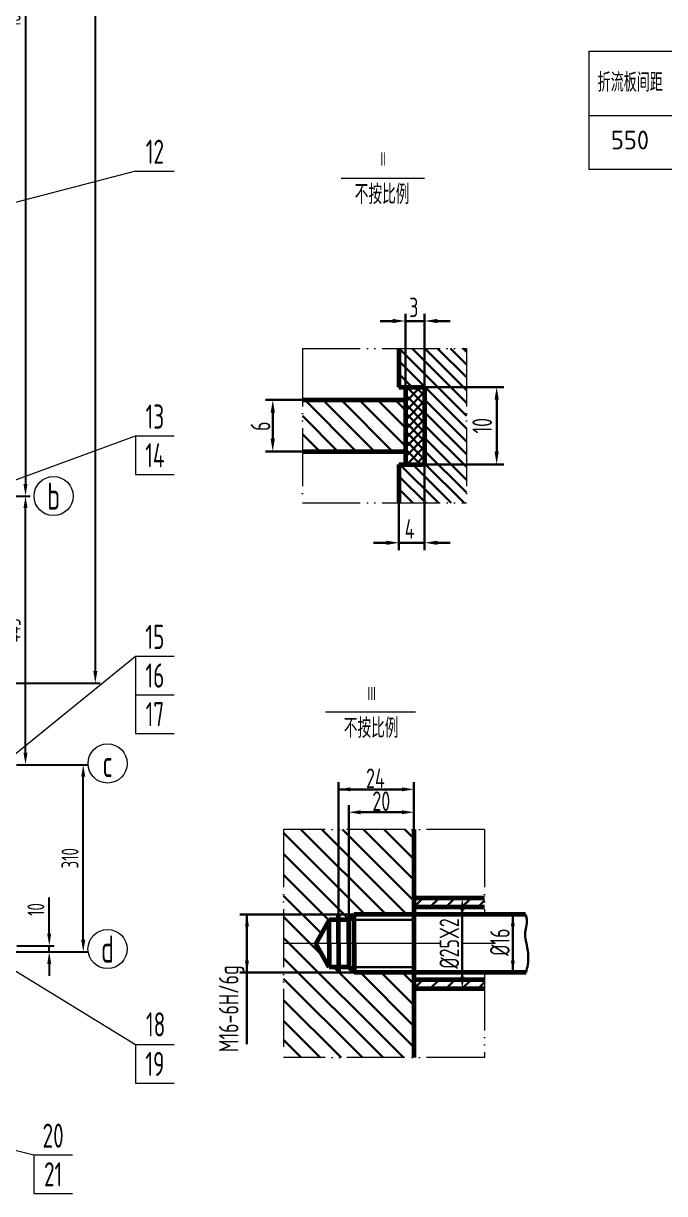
# Model space of a CAD drawing. Header units: millimetres. Extents: x -1140 to 3612, y -5124 to 1604.
# Drawn here: x 962 to 2024, y -3587 to -1648 of the extents above; entities that cross this region are included whole.
import ezdxf
from ezdxf.enums import TextEntityAlignment as Align

# ---------------------------------------------------------------- set-up
doc = ezdxf.new("R2010")
doc.units = ezdxf.units.MM
doc.header["$LTSCALE"] = 4
for name, pattern in [('ACAD_ISO04W100', [30, 24, -3, 0, -3]), ('ACAD_ISO05W100', [33, 24, -3, 0, -3, 0, -3]), ('ACAD_ISO10W100', [18.7, 12, -3, 0.7, -3])]:
    doc.linetypes.add(name, pattern=pattern)
for name, color, linetype, lineweight in [('A 粗实线', 1, 'Continuous', 60), ('B 细实线', 7, 'Continuous', 30), ('中心线', 1, 'ACAD_ISO04W100', 18), ('双点划线', 5, 'ACAD_ISO05W100', 18), ('标注', 7, 'Continuous', 18), ('细实线', 7, 'Continuous', 18)]:
    doc.layers.add(name, color=color, linetype=linetype, lineweight=lineweight)
doc.layers.add('X', color=3, linetype='Continuous')
doc.styles.add('HGCAD', font='gbenor.shx', dxfattribs={"width": 0.75, "bigfont": 'gbcbig.shx'})
doc.styles.add('HZ', font='Tssdeng.shx', dxfattribs={"bigfont": 'hztxt.shx'})
doc.styles.add('HZTXT', font='Tssdeng.shx', dxfattribs={"bigfont": 'hztxt.shx'})
doc.dimstyles.new('HGCAD$0', dxfattribs={"dimscale": 8, "dimtxt": 3.5, "dimasz": 2.5, "dimexe": 1, "dimexo": 1, "dimgap": 1, "dimtad": 1, "dimdec": 1, "dimdsep": 46, "dimtxsty": 'HGCAD', "dimcen": 0, "dimadec": 1, "dimazin": 0, "dimtfac": 1, "dimtdec": 1, "dimtmove": 0, "dimatfit": 1, "dimfxl": 0, "dimarcsym": 0})

# ---------------------------------------------------------------- blocks, each defined once
blk = doc.blocks.new('*D47')
at = {"layer": 'Defpoints', "color": 0, "ltscale": 8}
for p in [(974.5, 8.7), (716.3, -2741.3), (1080.8, -2741.3)]:
    blk.add_point(p, dxfattribs=at)
at = {"layer": '标注', "color": 0, "lineweight": -2, "ltscale": 8}
for p, q in [((982.5, 8.7), (1088.8, 8.7)), ((1080.8, -11.3), (1080.8, -2721.3)), ((724.3, -2741.3), (1088.8, -2741.3))]:
    blk.add_line(p, q, dxfattribs=at)
at = {"layer": '标注', "color": 0, "ltscale": 8}
for points in [[(1077.5, -11.3), (1084.1, -11.3), (1080.8, 8.7)], [(1077.5, -2721.3), (1084.1, -2721.3), (1080.8, -2741.3)]]:
    blk.add_solid(points, dxfattribs=at)
at = {"layer": '标注', "color": 0, "ltscale": 8, "insert": (1058.8, -1366.3), "char_height": 28, "attachment_point": 5, "rotation": 90, "style": 'HGCAD'}
blk.add_mtext('550*5=2750', dxfattribs=at)
blk = doc.blocks.new('*D54')
at = {"layer": 'Defpoints', "color": 0, "ltscale": 8}
for p in [(942.8, -3176.3), (1004.4, -3176.3), (782.8, -3186.3)]:
    blk.add_point(p, dxfattribs=at)
at = {"layer": '标注', "color": 0, "lineweight": -2, "ltscale": 8}
for p, q in [((1004.4, -3156.3), (1004.4, -3096.1)), ((950.8, -3176.3), (1012.4, -3176.3)), ((1004.4, -3186.3), (1004.4, -3176.3)), ((790.8, -3186.3), (1012.4, -3186.3)), ((1004.4, -3206.3), (1004.4, -3226.3))]:
    blk.add_line(p, q, dxfattribs=at)
at = {"layer": '标注', "color": 0, "ltscale": 8}
for points in [[(1001.1, -3156.3), (1007.7, -3156.3), (1004.4, -3176.3)], [(1001.1, -3206.3), (1007.7, -3206.3), (1004.4, -3186.3)]]:
    blk.add_solid(points, dxfattribs=at)
at = {"layer": '标注', "color": 0, "ltscale": 8, "insert": (982.4, -3116.2), "char_height": 28, "attachment_point": 5, "rotation": 90, "style": 'HGCAD'}
blk.add_mtext('10', dxfattribs=at)
blk = doc.blocks.new('*D55')
at = {"layer": 'Defpoints', "color": 0, "ltscale": 8}
for p in [(942.1, -2876.3), (1060.8, -2876.3), (916.2, -3186.3)]:
    blk.add_point(p, dxfattribs=at)
at = {"layer": '标注', "color": 0, "lineweight": -2, "ltscale": 8}
for p, q in [((950.1, -2876.3), (1068.8, -2876.3)), ((1060.8, -3166.3), (1060.8, -2896.3)), ((924.2, -3186.3), (1068.8, -3186.3))]:
    blk.add_line(p, q, dxfattribs=at)
at = {"layer": '标注', "color": 0, "ltscale": 8}
for points in [[(1057.4, -2896.3), (1064.1, -2896.3), (1060.8, -2876.3)], [(1057.4, -3166.3), (1064.1, -3166.3), (1060.8, -3186.3)]]:
    blk.add_solid(points, dxfattribs=at)
at = {"layer": '标注', "color": 0, "ltscale": 8, "insert": (1038.8, -3031.3), "char_height": 28, "attachment_point": 5, "rotation": 90, "style": 'HGCAD'}
blk.add_mtext('310', dxfattribs=at)
blk = doc.blocks.new('*D56')
at = {"layer": 'Defpoints', "color": 0, "ltscale": 8}
for p in [(915.9, -2431.3), (965.1, -2431.3), (942.1, -2876.3)]:
    blk.add_point(p, dxfattribs=at)
at = {"layer": '标注', "color": 0, "lineweight": -2, "ltscale": 8}
for p, q in [((923.9, -2431.3), (973.1, -2431.3)), ((965.1, -2856.3), (965.1, -2451.3)), ((950.1, -2876.3), (973.1, -2876.3))]:
    blk.add_line(p, q, dxfattribs=at)
at = {"layer": '标注', "color": 0, "ltscale": 8}
for points in [[(961.7, -2451.3), (968.4, -2451.3), (965.1, -2431.3)], [(961.7, -2856.3), (968.4, -2856.3), (965.1, -2876.3)]]:
    blk.add_solid(points, dxfattribs=at)
at = {"layer": '标注', "color": 0, "ltscale": 8, "insert": (943.1, -2653.8), "char_height": 28, "attachment_point": 5, "rotation": 90, "style": 'HGCAD'}
blk.add_mtext('445', dxfattribs=at)
blk = doc.blocks.new('*D57')
at = {"layer": 'Defpoints', "color": 0, "ltscale": 8}
for p in [(915.9, -831.3), (915.9, -2431.3), (965.1, -2431.3)]:
    blk.add_point(p, dxfattribs=at)
at = {"layer": '标注', "color": 0, "lineweight": -2, "ltscale": 8}
for p, q in [((923.9, -831.3), (973.1, -831.3)), ((965.1, -851.3), (965.1, -2411.3)), ((923.9, -2431.3), (973.1, -2431.3))]:
    blk.add_line(p, q, dxfattribs=at)
at = {"layer": '标注', "color": 0, "ltscale": 8}
for points in [[(961.7, -851.3), (968.4, -851.3), (965.1, -831.3)], [(961.7, -2411.3), (968.4, -2411.3), (965.1, -2431.3)]]:
    blk.add_solid(points, dxfattribs=at)
at = {"layer": '标注', "color": 0, "ltscale": 8, "insert": (943.1, -1631.3), "char_height": 28, "attachment_point": 5, "rotation": 90, "style": 'HGCAD'}
blk.add_mtext('1600', dxfattribs=at)

msp = doc.modelspace()

# ---------------------------------------------------------------- hatches: boundary and pattern name
at = {"layer": 'B 细实线'}
h = msp.add_hatch(dxfattribs=at)
h.set_pattern_fill('ANSI31', color=256, scale=120, angle=90, style=0)
h.set_pattern_definition([(135, (-1140.05, -2941.272), (-10.6066, -10.6066), [])])
h.paths.add_polyline_path([(1594.57, -2186.77), (1583.91, -2186.77), (1583.91, -2250.77), (1594.57, -2250.77)])
h.paths.add_polyline_path([(1594.57, -2250.77), (1626.57, -2250.77), (1626.57, -2186.77), (1594.57, -2186.77)])
h.paths.add_polyline_path([(1626.57, -2186.77), (1626.57, -2250.77), (1695.91, -2250.77), (1695.91, -2186.77)])
h.paths.add_polyline_path([(1626.57, -2378.77), (1695.91, -2378.77), (1695.91, -2250.77), (1626.57, -2250.77)])
h.paths.add_polyline_path([(1695.91, -2378.77), (1626.57, -2378.77), (1626.57, -2442.77), (1695.91, -2442.77)])
h.paths.add_polyline_path([(1626.57, -2378.77), (1583.91, -2378.77), (1583.91, -2442.77), (1626.57, -2442.77)])

# ---------------------------------------------------------------- linework, layer by layer
at = {"layer": 'A 粗实线'}
for p, q in [((1583.91, -2186.77), (1583.91, -2250.77)), ((1583.91, -2250.77), (1626.57, -2250.77)), ((1594.57, -2250.77), (1594.57, -2378.77)), ((1626.57, -2250.77), (1626.57, -2378.77)), ((1423.91, -2272.11), (1594.57, -2272.11)), ((1423.91, -2357.44), (1594.57, -2357.44)), ((1583.91, -2378.77), (1626.57, -2378.77)), ((1583.91, -2378.77), (1583.91, -2442.77)), ((1608.72, -2983.45), (1608.72, -3361.54)), ((1608.72, -2983.45), (1608.72, -3117.51)), ((1725.86, -3097.5), (1608.72, -3097.5)), ((1725.86, -3112.5), (1608.72, -3112.5)), ((1468.52, -3133.5), (1446.01, -3172.5)), ((1468.52, -3172.5), (1468.52, -3133.5)), ((1500.72, -3133.5), (1468.52, -3133.5)), ((1483.72, -3172.5), (1483.72, -3124.5)), ((1509.72, -3124.5), (1500.72, -3133.5)), ((1500.72, -3172.5), (1500.72, -3133.5)), ((1509.72, -3172.5), (1509.72, -3124.5)), ((1793.82, -3124.5), (1509.72, -3124.5)), ((1468.52, -3211.5), (1446.01, -3172.5)), ((1468.52, -3172.5), (1468.52, -3211.5)), ((1483.72, -3172.5), (1483.72, -3220.5)), ((1500.72, -3172.5), (1500.72, -3211.5)), ((1509.72, -3172.5), (1509.72, -3220.5)), ((1500.72, -3211.5), (1468.52, -3211.5)), ((1509.72, -3220.5), (1500.72, -3211.5)), ((1794.55, -3220.5), (1509.72, -3220.5)), ((1725.86, -3232.5), (1608.72, -3232.5)), ((1725.86, -3247.5), (1608.72, -3247.5))]:
    msp.add_line(p, q, dxfattribs=at)
at = {"layer": 'B 细实线'}
for p, q in [((1594.57, -2250.77), (1594.57, -2129.32)), ((1626.57, -2250.77), (1626.57, -2129.32)), ((1573.57, -2141.32), (1552.57, -2141.32)), ((1594.57, -2141.32), (1626.57, -2141.32)), ((1647.57, -2141.32), (1668.57, -2141.32)), ((1594.57, -2275.56), (1619.35, -2250.77)), ((1626.57, -2258.64), (1594.57, -2290.65)), ((1626.57, -2295.35), (1594.57, -2263.34)), ((1597.09, -2250.77), (1626.57, -2280.27)), ((1626.57, -2265.18), (1612.17, -2250.77)), ((1626.57, -2250.77), (1757.91, -2250.77)), ((1423.91, -2272.11), (1362.86, -2272.11)), ((1513.11, -2357.44), (1427.8, -2272.11)), ((1457.97, -2272.11), (1543.28, -2357.44)), ((1573.44, -2357.44), (1488.13, -2272.11)), ((1518.3, -2272.11), (1594.57, -2348.4)), ((1594.57, -2318.23), (1548.47, -2272.11)), ((1594.57, -2288.74), (1577.94, -2272.11)), ((1594.57, -2305.73), (1626.57, -2273.72)), ((1594.57, -2278.43), (1626.57, -2310.44)), ((1745.91, -2271.77), (1745.91, -2357.77)), ((1374.86, -2293.11), (1374.86, -2336.44)), ((1423.91, -2298.38), (1482.95, -2357.44)), ((1626.57, -2288.81), (1594.57, -2320.82)), ((1626.57, -2325.53), (1594.57, -2293.52)), ((1594.57, -2335.91), (1626.57, -2303.9)), ((1594.57, -2308.61), (1626.57, -2340.62)), ((1626.57, -2318.99), (1594.57, -2350.99)), ((1626.57, -2355.7), (1594.57, -2323.69)), ((1452.78, -2357.44), (1423.91, -2328.56)), ((1594.57, -2366.08), (1626.57, -2334.07)), ((1594.57, -2338.78), (1626.57, -2370.79)), ((1452.78, -2357.44), (1362.86, -2357.44)), ((1619.47, -2378.77), (1594.57, -2353.87)), ((1626.57, -2349.16), (1596.97, -2378.77)), ((1612.05, -2378.77), (1626.57, -2364.25)), ((1626.57, -2378.77), (1757.91, -2378.77)), ((1626.57, -2378.77), (1626.57, -2520.68)), ((1583.91, -2442.77), (1583.91, -2520.68)), ((1562.91, -2508.68), (1541.91, -2508.68)), ((1626.57, -2508.68), (1583.91, -2508.68)), ((1647.57, -2508.68), (1668.57, -2508.68)), ((1483.72, -3133.5), (1483.72, -2905.19)), ((1608.72, -2983.45), (1608.72, -2905.19)), ((1588.92, -2917.19), (1483.72, -2917.19)), ((1500.72, -3133.5), (1500.72, -2943.11)), ((1608.72, -2983.45), (1608.72, -2943.11)), ((1588.92, -2955.11), (1520.52, -2955.11)), ((1421.53, -2983.45), (1562.58, -3124.5)), ((1456, -2983.45), (1597.05, -3124.5)), ((1490.48, -2983.45), (1608.72, -3101.7)), ((1524.95, -2983.45), (1602.72, -3061.22)), ((1559.42, -2983.45), (1602.72, -3026.75)), ((1593.89, -2983.45), (1602.72, -2992.28)), ((1392.84, -2989.23), (1528.11, -3124.5)), ((1602.72, -2992.28), (1608.72, -2998.28)), ((1392.84, -3023.7), (1501.68, -3132.54)), ((1602.72, -3026.75), (1608.72, -3032.75)), ((1392.84, -3058.88), (1468.13, -3134.17)), ((1602.72, -3061.22), (1608.72, -3067.22)), ((1392.84, -3093.35), (1455.52, -3156.02)), ((1602.72, -3095.7), (1608.72, -3101.7)), ((1608.81, -3112.5), (1623.81, -3097.5)), ((1635.33, -3112.5), (1650.33, -3097.5)), ((1661.84, -3112.5), (1676.84, -3097.5)), ((1688.36, -3112.5), (1703.36, -3097.5)), ((1714.87, -3112.5), (1725.86, -3101.51)), ((1688.98, -3117.3), (1688.98, -3227.7)), ((1488.72, -3124.5), (1320.13, -3124.5)), ((1332.13, -3124.5), (1332.13, -3220.5)), ((1392.84, -3128.53), (1458.57, -3194.25)), ((1509.72, -3124.5), (1488.72, -3124.5)), ((1608.72, -3133.5), (1500.72, -3133.5)), ((1772.71, -3124.5), (1772.71, -3220.5)), ((1392.84, -3163), (1591.39, -3361.54)), ((1392.84, -3196.61), (1557.77, -3361.54)), ((1475.81, -3211.5), (1608.72, -3344.41)), ((1608.72, -3211.5), (1500.72, -3211.5)), ((1509.72, -3220.5), (1320.13, -3220.5)), ((1332.13, -3219.92), (1332.13, -3239.72)), ((1392.84, -3231.08), (1523.3, -3361.54)), ((1509.72, -3220.5), (1488.72, -3220.5)), ((1519.99, -3220.5), (1608.72, -3309.23)), ((1554.46, -3220.5), (1608.72, -3274.76)), ((1589.64, -3220.5), (1608.72, -3239.58)), ((1608.81, -3247.5), (1623.81, -3232.5)), ((1635.33, -3247.5), (1650.33, -3232.5)), ((1661.84, -3247.5), (1676.84, -3232.5)), ((1688.36, -3247.5), (1703.36, -3232.5)), ((1714.87, -3247.5), (1725.86, -3236.51)), ((1332.13, -3239.72), (1332.13, -3339.47)), ((1392.84, -3266.26), (1488.12, -3361.54)), ((1392.84, -3300.73), (1453.65, -3361.54)), ((1392.84, -3332.2), (1422.18, -3361.54))]:
    msp.add_line(p, q, dxfattribs=at)
msp.add_lwpolyline([(1793.82, -3124.5, -0.0004447), (1793.86, -3124.59, -0.1071089), (1795.95, -3135.75, -0.0533233), (1794.24, -3148.45, 0.0672359), (1793.15, -3158.57, 0.0525477), (1794.73, -3170.37, -0.0330465), (1797.95, -3188.99, -0.0688287), (1797.35, -3207.77, -0.0237359), (1794.55, -3220.5)], format="xyb", dxfattribs=at)
for points in [[(1573.57, -2137.82), (1573.57, -2144.82), (1594.57, -2141.32)], [(1647.57, -2137.82), (1647.57, -2144.82), (1626.57, -2141.32)], [(1742.41, -2271.77), (1749.41, -2271.77), (1745.91, -2250.77)], [(1371.36, -2293.11), (1378.36, -2293.11), (1374.86, -2272.11)], [(1371.36, -2336.44), (1378.36, -2336.44), (1374.86, -2357.44)], [(1742.41, -2357.77), (1749.41, -2357.77), (1745.91, -2378.77)], [(1562.91, -2505.18), (1562.91, -2512.18), (1583.91, -2508.68)], [(1647.57, -2505.18), (1647.57, -2512.18), (1626.57, -2508.68)], [(1503.52, -2913.89), (1503.52, -2920.49), (1483.72, -2917.19)], [(1588.92, -2913.89), (1588.92, -2920.49), (1608.72, -2917.19)], [(1520.52, -2951.81), (1520.52, -2958.41), (1500.72, -2955.11)], [(1588.92, -2951.81), (1588.92, -2958.41), (1608.72, -2955.11)], [(1692.28, -3117.3), (1685.68, -3117.3), (1688.98, -3097.5)], [(1328.83, -3144.3), (1335.43, -3144.3), (1332.13, -3124.5)], [(1776.01, -3144.3), (1769.41, -3144.3), (1772.71, -3124.5)], [(1328.83, -3200.7), (1335.43, -3200.7), (1332.13, -3220.5)], [(1776.01, -3200.7), (1769.41, -3200.7), (1772.71, -3220.5)], [(1692.28, -3227.7), (1685.68, -3227.7), (1688.98, -3247.5)]]:
    msp.add_solid(points, dxfattribs=at)
at = {"layer": '中心线', "ltscale": 5}
for p, q in [((1653.68, -3172.5), (1392.84, -3172.5)), ((1742.14, -3172.5), (1689.39, -3172.5))]:
    msp.add_line(p, q, dxfattribs=at)
at = {"layer": '双点划线'}
for p, q in [((1423.91, -2186.77), (1423.91, -2442.77)), ((1423.91, -2186.77), (1695.91, -2186.77)), ((1695.91, -2186.77), (1695.91, -2442.77)), ((1423.91, -2442.77), (1695.91, -2442.77)), ((1392.84, -2983.45), (1392.84, -3361.54)), ((1725.86, -2983.45), (1392.84, -2983.45)), ((1725.86, -2983.45), (1725.86, -3124.5)), ((1725.86, -3220.5), (1725.86, -3361.54)), ((1725.86, -3361.54), (1392.84, -3361.54))]:
    msp.add_line(p, q, dxfattribs=at)
at = {"layer": '标注', "ltscale": 6}
for p, q in [((1898.42, -1694.04), (3487.52, -1694.04)), ((1898.42, -1694.04), (1898.42, -1890.14)), ((1898.42, -1800.85), (3487.52, -1800.85)), ((3487.52, -1890.14), (1898.42, -1890.14)), ((1488.48, -1904.61), (1626.07, -1904.61)), ((1462.13, -2788.82), (1611.29, -2788.82))]:
    msp.add_line(p, q, dxfattribs=at)
at = {"layer": '标注', "ltscale": 8}
for p, q in [((1147.5, -1892.91), (486.78, -2065.26)), ((875.78, -2431.32), (1147.5, -2331.64)), ((1147.5, -2331.64), (1147.5, -2395.64)), ((925.78, -2876.32), (1147.5, -2696.6)), ((1147.5, -2696.6), (1147.5, -2760.6)), ((1147.5, -2760.6), (1147.5, -2824.6)), ((880.78, -3176.32), (1147.5, -3340.02)), ((1147.5, -3340.02), (1147.5, -3404.02)), ((321.78, -3357.08), (978.88, -3522.81)), ((978.88, -3522.81), (978.88, -3586.81))]:
    msp.add_line(p, q, dxfattribs=at)
at = {"layer": '标注', "color": 4, "ltscale": 8}
for p, q in [((1147.5, -1892.91), (1211.5, -1892.91)), ((1147.5, -2331.64), (1211.5, -2331.64)), ((1147.5, -2395.64), (1211.5, -2395.64)), ((1147.5, -2696.6), (1211.5, -2696.6)), ((1147.5, -2760.6), (1211.5, -2760.6)), ((1147.5, -2824.6), (1211.5, -2824.6)), ((1147.5, -3340.02), (1211.5, -3340.02)), ((1147.5, -3404.02), (1211.5, -3404.02)), ((1147.5, -3404.02), (1211.5, -3404.02)), ((978.88, -3522.81), (1042.88, -3522.81)), ((978.88, -3586.81), (1042.88, -3586.81))]:
    msp.add_line(p, q, dxfattribs=at)
at = {"layer": '标注', "color": 1, "linetype": 'ACAD_ISO10W100', "ltscale": 2}
msp.add_line((1049.79, -2876.32), (688.87, -2876.32), dxfattribs=at)
at = {"layer": '标注', "ltscale": 6}
for centre in [(1011.65, -2431.32), (1101.12, -2874.31), (1101.01, -3181.66)]:
    msp.add_circle(centre, 32.4, dxfattribs=at)

# ---------------------------------------------------------------- texts
at = {"layer": 'X', "style": 'HZ', "width": 0.7}
msp.add_text('折流板间距', height=30.914, dxfattribs=at).set_placement((1967.22, -1761.4), align=Align.CENTER)
at = {"layer": 'X', "style": 'HZ'}
msp.add_text('550', height=30.914, dxfattribs=at).set_placement((1966.86, -1857.04), align=Align.CENTER)
at = {"layer": '标注', "color": 3, "ltscale": 8, "style": 'HGCAD', "width": 0.75}
for s, p in [('12', (1179.5, -1860.91)), ('13', (1179.5, -2299.64)), ('14', (1179.5, -2363.64)), ('15', (1179.5, -2664.6)), ('16', (1179.5, -2728.6)), ('17', (1179.5, -2792.6)), ('18', (1180.74, -3306.39)), ('19', (1179.5, -3372.02)), ('20', (1010.88, -3490.81)), ('21', (1010.88, -3554.81))]:
    msp.add_text(s, height=40, dxfattribs=at).set_placement(p, align=Align.MIDDLE)
at = {"layer": '标注', "ltscale": 6, "style": 'HZTXT', "width": 0.7}
for p in [(1510.71, -1931.44), (1492.52, -2815.65)]:
    msp.add_text('不按比例', height=32.393, dxfattribs=at).set_placement(p, align=Align.MIDDLE_LEFT)
for s, height, p in [('3', 32.39, (1608.53, -2118.68)), ('4', 32.39, (1601.65, -2485.75)), ('24', 32.393, (1544.95, -2898.84)), ('20', 32.393, (1554.72, -2936.76))]:
    msp.add_text(s, height=height, dxfattribs=at).set_placement(p, align=Align.MIDDLE_CENTER)
for s, height, p in [('10', 32.393, (1721.91, -2314.77)), ('6', 32.39, (1354.51, -2315.69)), ('%%C25X2', 32.393, (1667.42, -3172.5)), ('%%c16', 32.393, (1751.26, -3170.37)), ('M16-6H/6g', 32.393, (1301.84, -3280.66))]:
    msp.add_text(s, height=height, rotation=90, dxfattribs=at).set_placement(p, align=Align.MIDDLE_CENTER)
at = {"layer": '标注', "color": 3, "ltscale": 6, "style": 'HGCAD', "width": 0.75}
for s, p in [('b', (1011.65, -2431.32)), ('c', (1101.12, -2874.31)), ('d', (1101.01, -3181.66))]:
    msp.add_text(s, height=45, dxfattribs=at).set_placement(p, align=Align.MIDDLE)
at = {"layer": '细实线', "ltscale": 6, "style": 'HGCAD', "width": 0.75}
msp.add_text('Ⅱ', height=25, dxfattribs=at).set_placement((1557.87, -1873.85), align=Align.MIDDLE)
msp.add_text('Ⅲ', height=25, rotation=360, dxfattribs=at).set_placement((1538.82, -2759.23), align=Align.MIDDLE)

# ---------------------------------------------------------------- dimensions: what is measured, and where the dimension line sits
at = {"layer": '标注', "ltscale": 8}
dim = msp.add_linear_dim(base=(1080.8, -2741.32), p1=(974.52, 8.68), p2=(716.28, -2741.32), angle=90, text='550*5=<>', dimstyle='HGCAD$0', override={"dimdec": 0}, dxfattribs=at)
dim.commit()
dim.dimension.update_dxf_attribs({"geometry": '*D47', "text_midpoint": (1080.8, -1366.32), "dimtype": 160})
for p1, picture, middle in [((915.95, -831.32), '*D57', (943.05, -1631.32)), ((942.08, -2876.32), '*D56', (943.05, -2653.82))]:
    dim = msp.add_linear_dim(base=(965.05, -2431.32), p1=p1, p2=(915.95, -2431.32), angle=90, dimstyle='HGCAD$0', override={"dimdec": 0}, dxfattribs=at)
    dim.commit()
    dim.dimension.update_dxf_attribs({"geometry": picture, "text_midpoint": middle})
for base, p1, p2, picture, middle in [((1060.78, -2876.32), (916.15, -3186.32), (942.08, -2876.32), '*D55', (1060.78, -3031.32)), ((1004.39, -3176.32), (782.78, -3186.32), (942.79, -3176.32), '*D54', (1004.39, -3116.2))]:
    dim = msp.add_linear_dim(base=base, p1=p1, p2=p2, angle=90, dimstyle='HGCAD$0', override={"dimdec": 0}, dxfattribs=at)
    dim.commit()
    dim.dimension.update_dxf_attribs({"geometry": picture, "text_midpoint": middle, "dimtype": 160})

doc.saveas('drawing.dxf')
